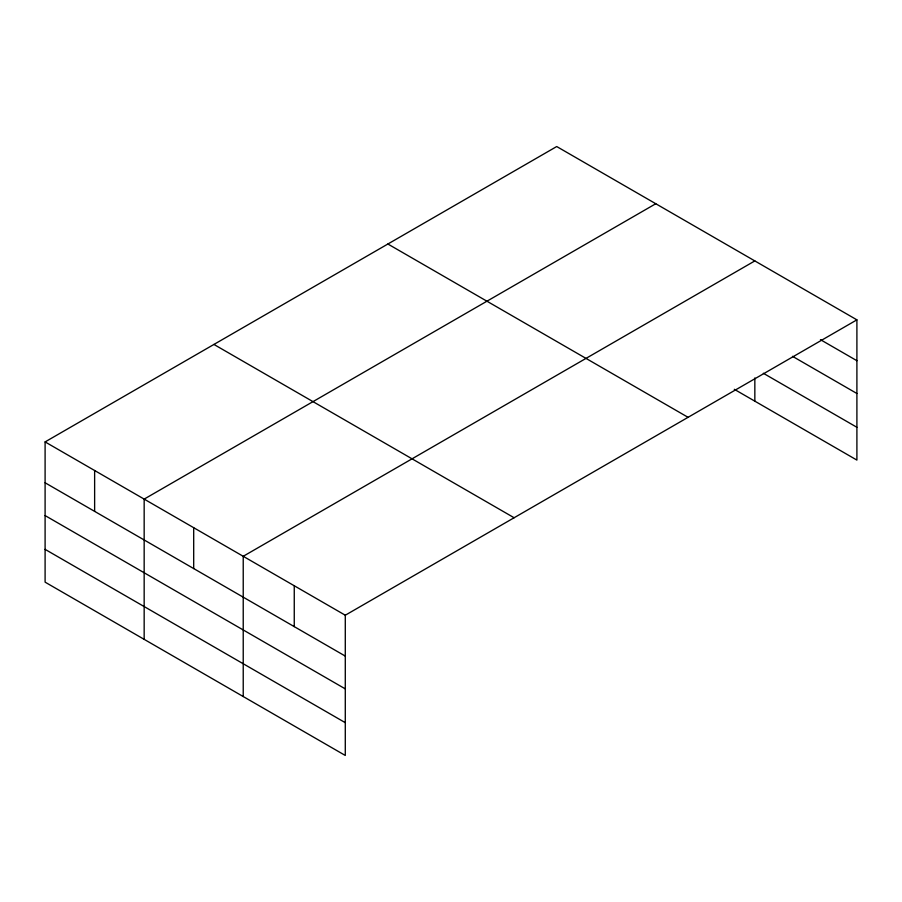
<?xml version="1.0" encoding="UTF-8"?>
<svg xmlns="http://www.w3.org/2000/svg" width="902" height="902" viewBox="0 0 902 902"><rect width="100%" height="100%" fill="white"/><g stroke="black" fill="none" stroke-linecap="round" stroke-linejoin="round"><path stroke-width="1.35" d="M856.9 319.849L345.286 615.22L345.286 755.459L45.1 582.151L45.1 441.912L556.714 146.541L856.9 319.849L856.9 460.088L734.296 389.303M655.777 203.728L144.162 499.11L144.162 639.349M754.839 260.915L243.224 556.297L243.224 696.536M820.448 339.659L856.9 360.71M792.508 356.324L856.9 393.498M763.34 373.27L856.9 427.289M387.883 244.014L688.068 417.322M213.932 344.44L514.117 517.748M45.1 441.912L345.286 615.22M45.1 482.773L345.286 656.092M45.1 515.572L345.286 688.88M45.1 549.363L345.286 722.671M754.839 377.927L754.839 401.164M294.255 585.759L294.255 626.619M193.693 527.704L193.693 568.564M94.631 470.517L94.631 511.378"/></g></svg>
